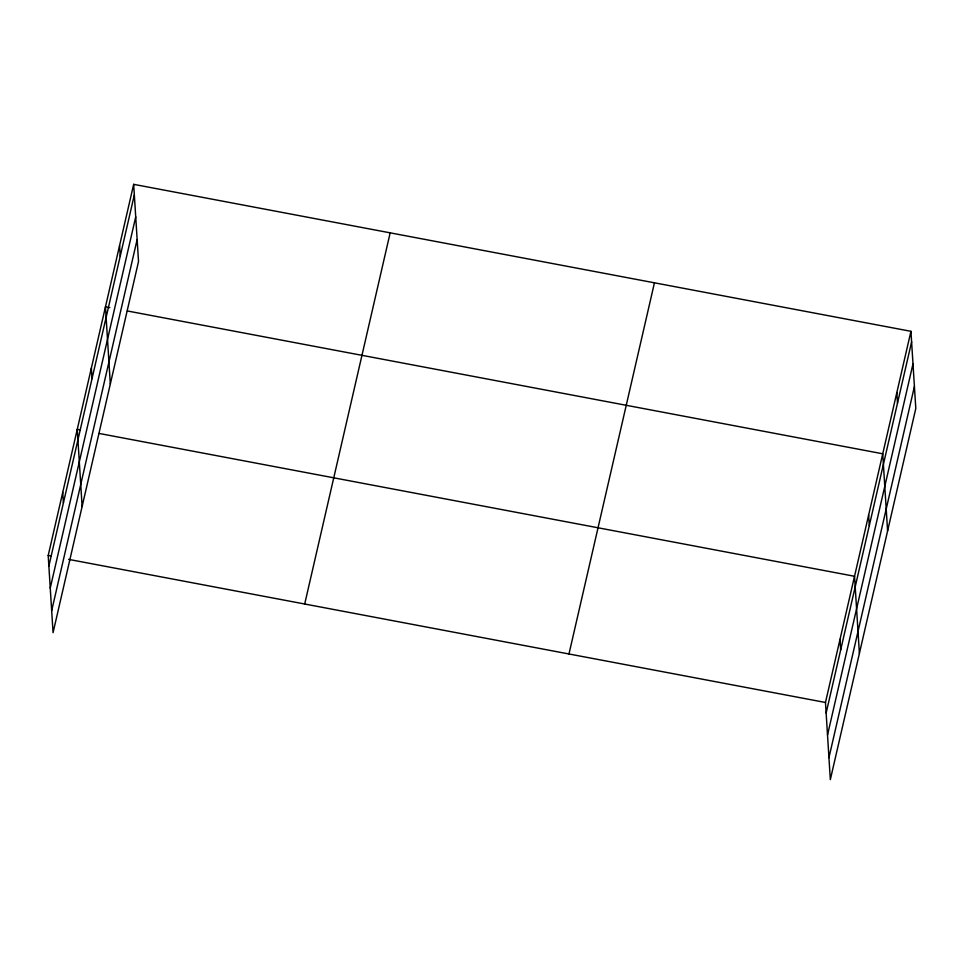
<?xml version="1.0" encoding="UTF-8"?>
<svg xmlns="http://www.w3.org/2000/svg" width="964" height="964" viewBox="0 0 964 964"><rect width="100%" height="100%" fill="white"/><g stroke="black" fill="none" stroke-linecap="round" stroke-linejoin="round"><path stroke-width="1.45" d="M133.671 184.341L138.527 261.521L53.056 632.685L48.2 555.517L133.671 184.341L910.944 331.315L915.8 408.483L830.329 779.659L825.473 702.479L910.944 331.315M48.863 566.085L134.333 194.909M50.249 588.064L135.719 216.888M51.67 610.706L137.141 239.542M304.696 604.018L390.167 232.842M568.977 653.978L654.448 282.813M826.136 713.047L911.607 341.871M827.522 735.026L912.992 363.862M828.944 757.68L914.414 386.504M109.836 307.661L105.462 306.829L110.318 384.009M127.332 310.962L882.735 453.791L887.591 530.971M80.181 429.872L77.265 429.317L82.121 506.498M99.123 433.451L854.538 576.279L859.394 653.459M48.2 555.517L51.116 556.059M68.601 559.373L825.473 702.479M896.845 392.553L897.508 403.121M868.636 515.041L869.299 525.609M840.006 639.385L840.668 649.941M119.572 245.591L120.235 256.147M91.363 368.067L92.026 378.635M62.732 492.411L63.395 502.979"/></g></svg>
